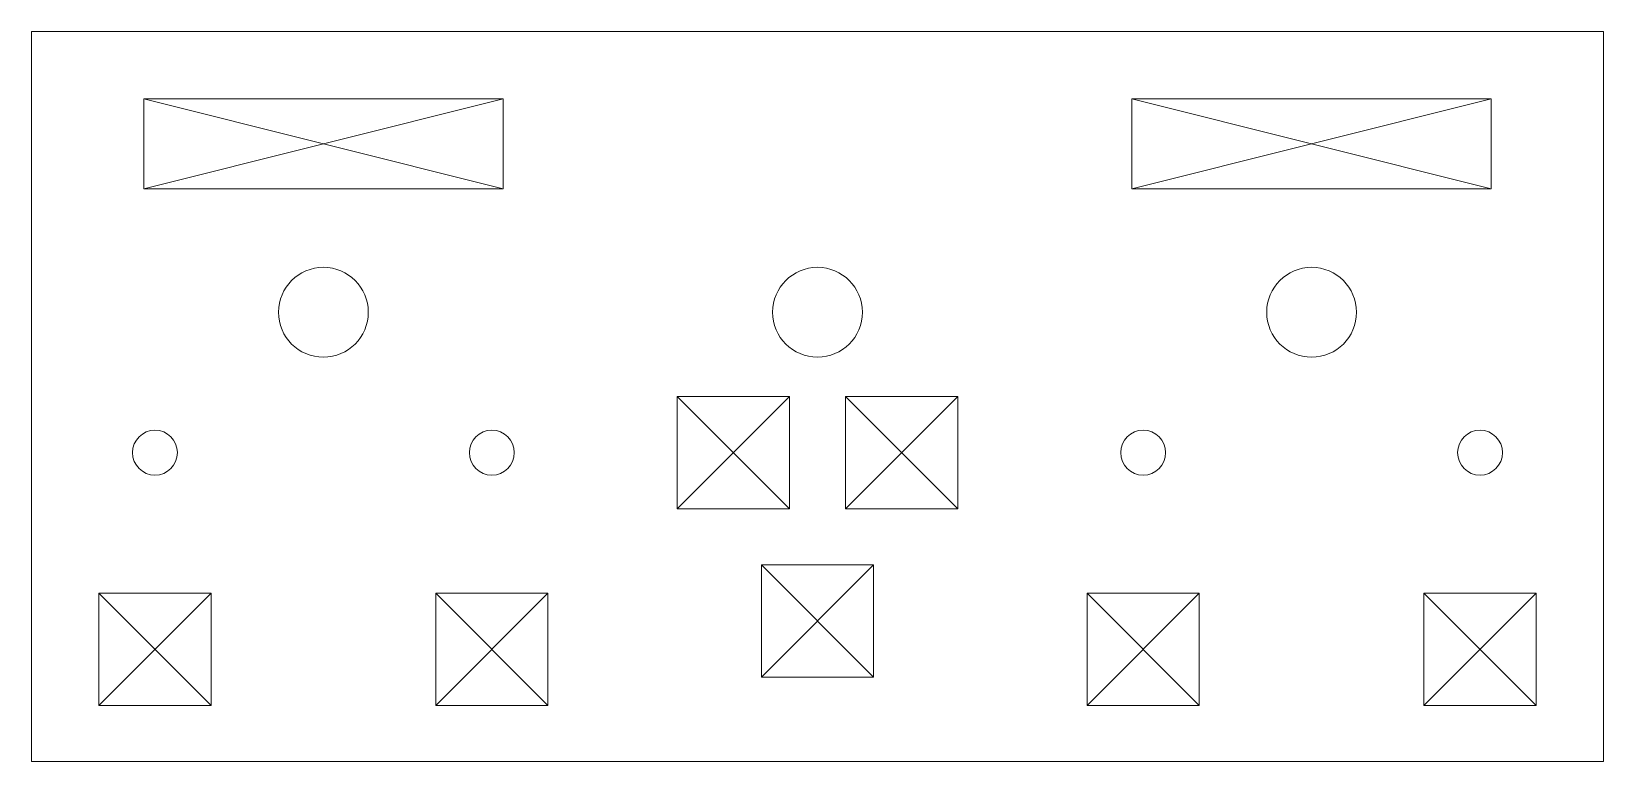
# Model space of a CAD drawing. Header units: millimetres. Extents: x -140 to 140, y -65 to 65.
import ezdxf

# ---------------------------------------------------------------- set-up
doc = ezdxf.new("R2010")
doc.units = ezdxf.units.MM
doc.layers.get('0').update_dxf_attribs({"linetype": 'CONTINUOUS', "lineweight": 0})

msp = doc.modelspace()

# ---------------------------------------------------------------- linework, layer by layer
for p, q in [((-56, 53), (-120, 37)), ((-120, 53), (-56, 37)), ((56, 53), (120, 37)), ((120, 53), (56, 37)), ((-5, 0), (-25, -20)), ((-25, 0), (-5, -20)), ((5, 0), (25, -20)), ((25, 0), (5, -20)), ((-10, -30), (10, -50)), ((10, -30), (-10, -50)), ((-128, -35), (-108, -55)), ((-108, -35), (-128, -55)), ((-48, -35), (-68, -55)), ((-68, -35), (-48, -55)), ((48, -35), (68, -55)), ((68, -35), (48, -55)), ((128, -35), (108, -55)), ((108, -35), (128, -55))]:
    msp.add_line(p, q)
for points in [[(140, -65), (-140, -65), (-140, 65), (140, 65)], [(-120, 53), (-56, 53), (-56, 37), (-120, 37)], [(120, 53), (56, 53), (56, 37), (120, 37)], [(-5, 0), (-25, 0), (-25, -20), (-5, -20)], [(5, 0), (25, 0), (25, -20), (5, -20)], [(-10, -30), (10, -30), (10, -50), (-10, -50)], [(-128, -35), (-108, -35), (-108, -55), (-128, -55)], [(-48, -35), (-68, -35), (-68, -55), (-48, -55)], [(48, -35), (68, -35), (68, -55), (48, -55)], [(128, -35), (108, -35), (108, -55), (128, -55)]]:
    msp.add_lwpolyline(points, close=True)
for centre, radius in [((-88, 15), 8), ((0, 15), 8), ((88, 15), 8), ((-118, -10), 4), ((-58, -10), 4), ((58, -10), 4), ((118, -10), 4)]:
    msp.add_circle(centre, radius)

doc.saveas('drawing.dxf')
